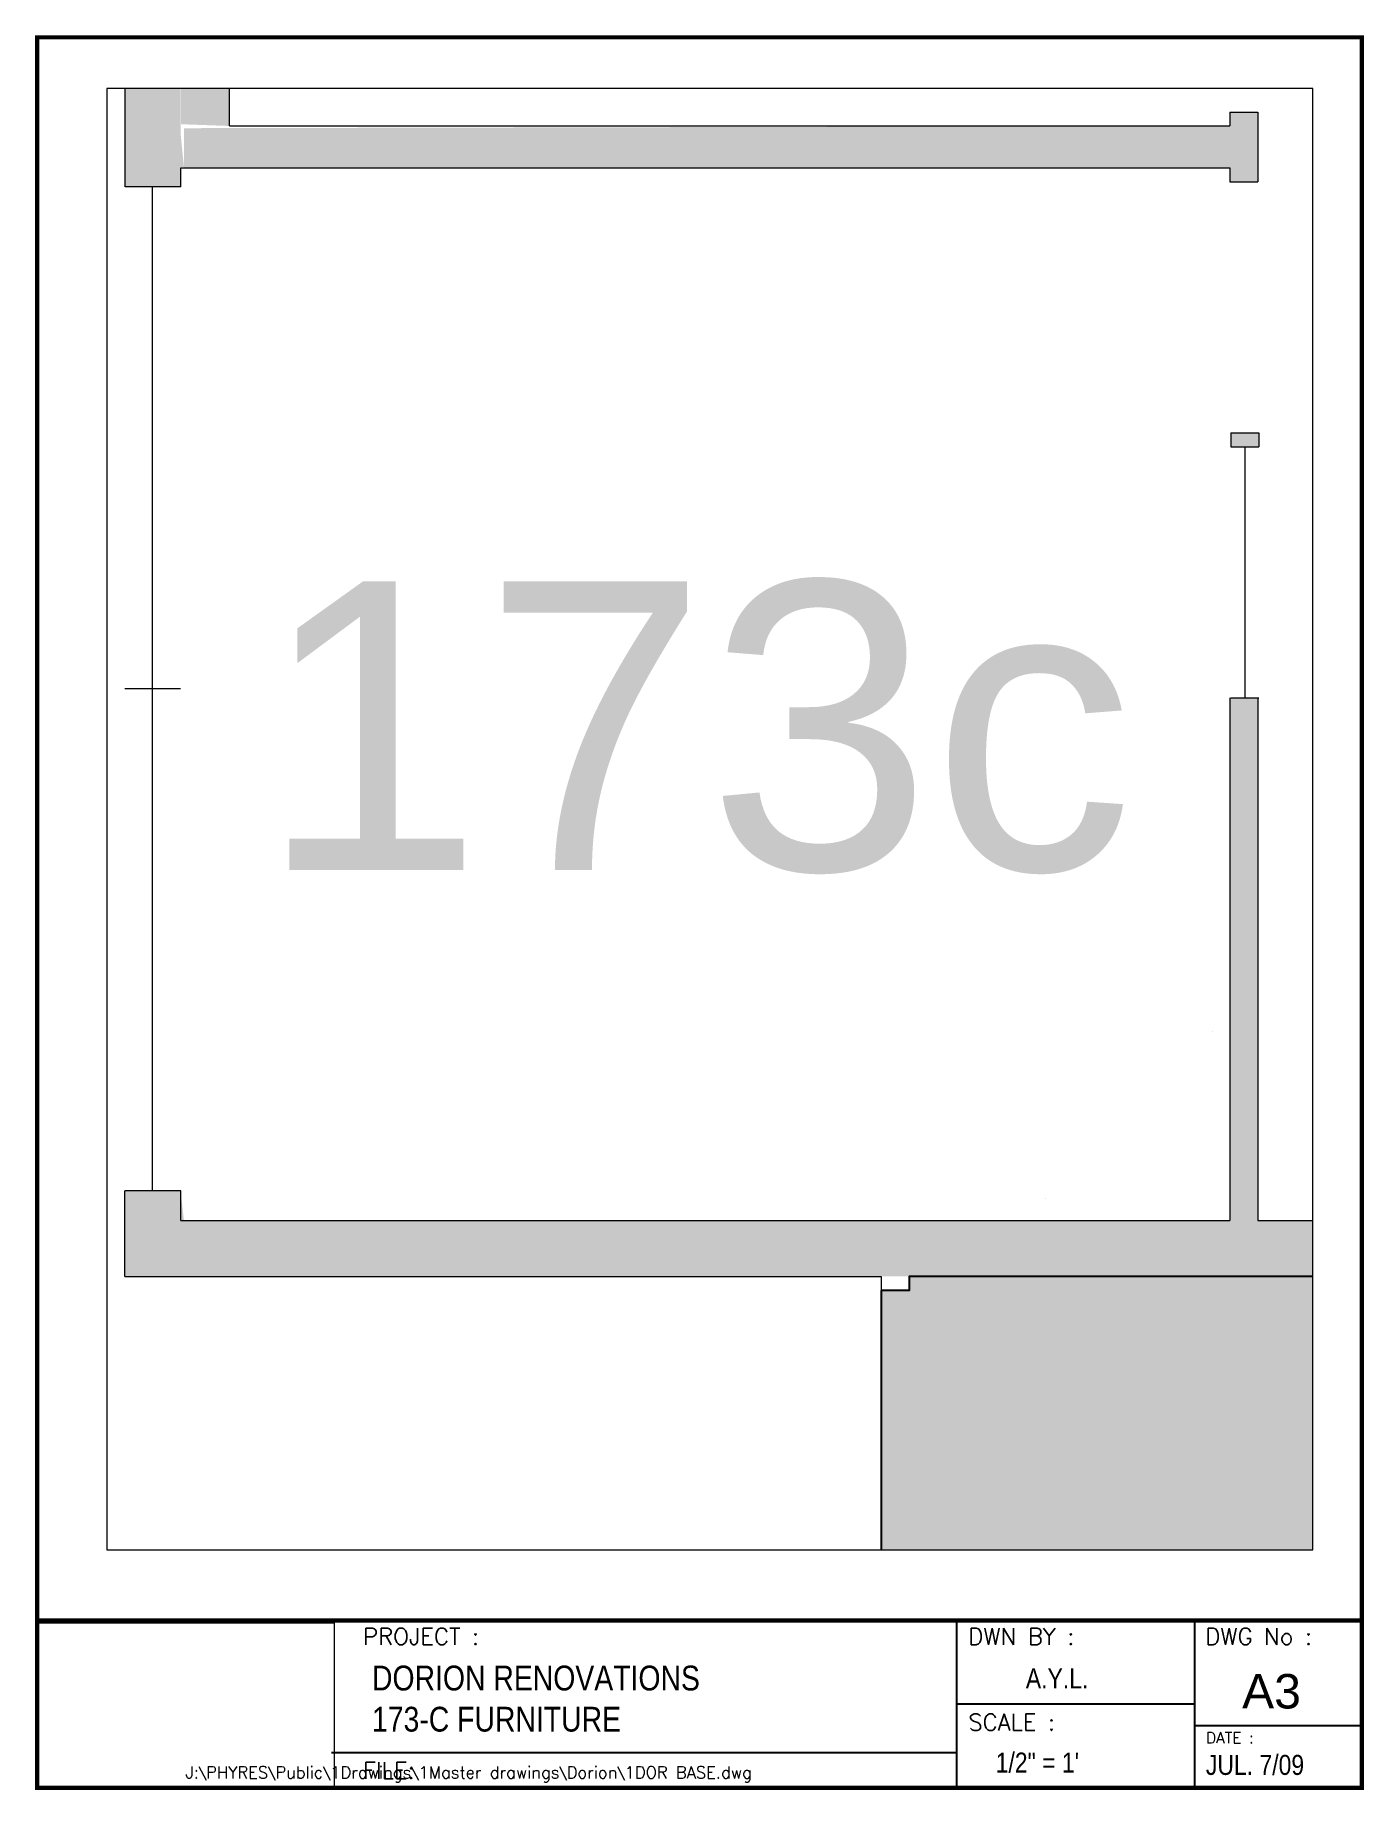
# Paper-space layout '8.5X11 P' of a CAD drawing. Extents: x 0 to 7.9, y 0 to 10.5.
# The model-space entities are those that its viewports show. They can reach past a viewport. Long polylines and large blocks are cut down to what shows.
import ezdxf

# ---------------------------------------------------------------- set-up
doc = ezdxf.new("R2010")
doc.units = 0
doc.header["$LTSCALE"] = 0.5
doc.header["$MEASUREMENT"] = 0
for name, color, linetype in [('CORRIDOR HATCH', 253, 'CONTINUOUS'), ('filename', 1, 'CONTINUOUS'), ('SOLID', 7, 'CONTINUOUS'), ('titleblock', 7, 'CONTINUOUS')]:
    doc.layers.add(name, color=color, linetype=linetype)
for name, color, linetype, lineweight in [('STAIR', 7, 'CONTINUOUS', 0), ('TEXT', 7, 'CONTINUOUS', 0), ('WALL', 7, 'CONTINUOUS', 0), ('WALLS', 7, 'CONTINUOUS', 0)]:
    doc.layers.add(name, color=color, linetype=linetype, lineweight=lineweight)
doc.layers.add('VP', color=6, linetype='CONTINUOUS', plot=False)
doc.styles.add('romans', font='romans.shx')
doc.styles.add('STANDARD 2', font='arial.ttf')
doc.styles.add('Swis721BlkBT', font='swissk.ttf')
doc.styles.add('Swis721BT', font='techl___.ttf')
picture_1 = doc.add_image_def('image3.jpg', size_in_pixel=(338, 188))

msp = doc.modelspace()

# ---------------------------------------------------------------- hatches: boundary and pattern name
at = {"layer": 'CORRIDOR HATCH'}
h = msp.add_hatch(color=256, dxfattribs=at)
h.dxf.hatch_style = 1
h.paths.add_polyline_path([(2429.5, 2317.61), (2429.5, 2312.61), (2689.59, 2312.76), (2689.59, 2436.76), (2643.59, 2436.76), (2643.59, 2426.76), (2429.5, 2426.76), (2429.5, 2353.61), (2424.5, 2353.61), (2424.5, 2317.61)])
h.paths.add_polyline_path([(2313.53, 3007.26), (2313.53, 2971.26), (2315.53, 2971.26), (2315.53, 2967.26), (2313.53, 2967.26), (2313.53, 2468.26), (2315.59, 2468.26), (2315.59, 2446.76), (2313.59, 2446.76), (2313.59, 2426.76), (2312.5, 2426.61), (2312.5, 2197.61), (2163.59, 2197.61), (2163.59, 2186.62), (2159.4, 2186.61), (2159.59, 2120.76), (2390.4, 2120.76), (2390.4, 2312.61), (2424.5, 2312.61), (2424.5, 2426.61), (2389.59, 2426.76), (2389.59, 2446.76), (2387.59, 2446.76), (2387.59, 2468.26), (2389.53, 2468.26), (2389.53, 2967.26), (2387.53, 2967.26), (2387.53, 2971.26), (2389.53, 2971.26), (2389.53, 3007.26)])
h.paths.add_polyline_path([(2451.53, 3197.26), (2451.53, 3101.26), (2582.42, 3101.26), (2582.42, 3095.26), (2618.42, 3095.26), (2618.42, 3101.26), (2638.53, 3101.26), (2638.53, 3113.26), (2649.53, 3113.26), (2649.53, 3185.26), (2638.53, 3185.26), (2638.53, 3197.26)])
h.paths.add_polyline_path([(753.53, 3093.26), (753.53, 3085.26), (747.53, 3085.26), (747.53, 3013.26), (753.53, 3013.26), (753.53, 3005.26), (865.53, 3005.26), (865.53, 2973.26), (945.53, 2973.26), (945.53, 3007.26), (1680.53, 3007.26), (1680.53, 2973.26), (1728.53, 2973.26), (1728.53, 3007.26), (2313.53, 3007.26), (2389.53, 3007.26), (2638.53, 3007.26), (2638.53, 3095.26), (2389.53, 3095.26), (2389.53, 3129.26), (2313.53, 3129.26), (2313.53, 3095.26), (1383.53, 3095.26), (1383.53, 3129.26), (1335.53, 3129.26), (1335.53, 3095.26), (945.53, 3095.26), (945.53, 3127.26), (877.53, 3127.26), (875.53, 3127.26), (875.53, 3093.26)])
h.paths.add_polyline_path([(276.53, 2972.26), (276.53, 2780.26), (372.53, 2780.26), (372.53, 2930.26), (380.53, 2930.26), (380.53, 2966.26), (372.53, 2966.26), (372.53, 2972.26)])
h.paths.add_polyline_path([(376.53, 3091.26), (376.53, 3019.26), (380.53, 3019.26), (380.53, 2980.26), (464.53, 2980.26), (464.53, 3019.26), (468.53, 3019.26), (468.53, 2976.26), (380.53, 2976.26), (380.53, 2860.26), (580.03, 2860.26), (580.03, 3005.26), (747.53, 3005.26), (747.53, 3093.26), (468.53, 3093.26), (468.53, 3091.26), (464.53, 3091.26), (464.53, 3093.26), (380.53, 3093.26), (380.53, 3091.26)])

# ---------------------------------------------------------------- linework, layer by layer
msp.add_lwpolyline([(376.53, 3091.26), (376.53, 3019.26), (380.53, 3019.26), (380.53, 2980.26), (464.53, 2980.26), (464.53, 3019.26), (468.53, 3019.26), (468.53, 2976.26), (380.53, 2976.26), (380.53, 2860.26), (580.03, 2860.26), (580.03, 3005.26), (747.53, 3005.26), (747.53, 3093.26), (468.53, 3093.26), (468.53, 3091.26), (464.53, 3091.26), (464.53, 3093.26), (380.53, 3093.26), (380.53, 3091.26)], close=True, dxfattribs=at)
at = {"layer": 'SOLID'}
for p, q in [((424.02, 3128.45), (424.02, 3128.45)), ((400.02, 3104.45), (400.02, 3104.45))]:
    msp.add_line(p, q, dxfattribs=at)
for points in [[(276.08, 3314.79), (268.03, 3314.79), (276.03, 3249.55), (268.03, 3249.55)], [(276.08, 3268.01), (283.08, 3268.01), (276.08, 3258.51), (283.08, 3258.26)], [(430.53, 3260.26), (426.53, 3260.26), (430.53, 3250.26), (426.53, 3250.26)], [(275.91, 3258.51), (276.53, 3252.37), (268.03, 3258.51), (268.03, 3252.37)], [(426.53, 3258.26), (426.53, 3252.26), (276.55, 3257.94), (276.53, 3252.26)], [(426.53, 3101.26), (430.53, 3101.26), (426.53, 3176.26), (430.53, 3176.26)], [(276.53, 3101.26), (268.03, 3093.26), (276.03, 3105.55), (268.03, 3105.55)], [(283.14, 3101.26), (283.14, 3093.26), (276.53, 3101.26), (268.03, 3093.26)], [(470.53, 3101.26), (468.53, 3093.26), (283.14, 3101.26), (283.14, 3093.26)]]:
    msp.add_solid(points, dxfattribs=at)
at = {"layer": 'STAIR'}
for p, q in [((272.03, 3105.55), (272.03, 3249.55)), ((428.66, 3212.25), (428.66, 3176.25)), ((268.03, 3102.36), (268.03, 3105.55)), ((268.03, 3093.26), (268.03, 3105.55))]:
    msp.add_line(p, q, dxfattribs=at)
at = {"layer": 'WALL'}
for p, q in [((268.08, 3249.55), (268.08, 3314.79)), ((268.08, 3249.55), (268.08, 3314.79)), ((268.08, 3249.55), (268.08, 3314.51)), ((268.08, 3249.55), (268.08, 3314.51)), ((283.08, 3258.26), (283.08, 3268.01)), ((283.08, 3258.26), (283.08, 3268.01)), ((283.08, 3258.26), (283.08, 3268.01)), ((426.53, 3260.26), (430.53, 3260.26)), ((426.53, 3260.26), (426.53, 3258.26)), ((430.53, 3260.26), (430.53, 3250.26)), ((283.08, 3258.26), (426.53, 3258.26)), ((276.08, 3252.26), (426.53, 3252.26)), ((276.08, 3249.55), (276.08, 3252.26)), ((276.53, 3252.26), (426.53, 3252.26)), ((276.53, 3252.26), (426.53, 3252.26)), ((276.53, 3252.26), (426.53, 3252.26)), ((426.53, 3252.26), (426.53, 3250.26)), ((426.53, 3252.26), (426.53, 3250.26)), ((426.53, 3252.26), (426.53, 3250.26)), ((426.53, 3252.26), (426.53, 3250.26)), ((426.53, 3252.26), (426.53, 3250.26)), ((276.08, 3249.55), (268.08, 3249.55)), ((426.53, 3250.26), (430.53, 3250.26)), ((426.53, 3250.26), (430.53, 3250.26)), ((426.53, 3250.26), (430.53, 3250.26)), ((426.53, 3250.26), (430.53, 3250.26)), ((426.66, 3214.25), (426.66, 3212.25)), ((426.66, 3214.25), (430.66, 3214.25)), ((430.66, 3214.25), (430.66, 3212.25)), ((426.66, 3212.25), (430.66, 3212.25)), ((276.03, 3177.55), (268.03, 3177.55)), ((426.53, 3176.26), (426.53, 3101.26)), ((426.66, 3176.25), (430.66, 3176.25)), ((430.53, 3176.26), (430.53, 3101.26)), ((276.08, 3105.55), (268.03, 3105.55)), ((276.08, 3101.26), (276.08, 3105.55)), ((276.08, 3101.26), (426.53, 3101.26)), ((430.53, 3101.26), (470.53, 3101.26)), ((268.03, 3093.26), (376.53, 3093.26)), ((376.53, 3093.26), (376.53, 3091.26)), ((380.53, 3093.26), (464.53, 3093.26)), ((380.53, 3093.26), (380.53, 3091.26)), ((376.53, 3091.26), (380.53, 3091.26))]:
    msp.add_line(p, q, dxfattribs=at)
at = {"layer": 'WALLS'}
msp.add_solid([(430.66, 3214.25), (430.66, 3212.25), (426.66, 3214.25), (426.66, 3212.25)], dxfattribs=at)

# ---------------------------------------------------------------- texts
at = {"layer": 'TEXT', "style": 'STANDARD 2'}
msp.add_text('173c', height=41.424, dxfattribs=at).set_placement((287.24, 3151.53))

psp = doc.layouts.new('8.5X11 P')

# ---------------------------------------------------------------- linework, layer by layer
at = {"layer": 'titleblock'}
for p, q in [((5.512, 1.003), (5.512, 0.003)), ((6.935, 1.003), (6.935, 0.003)), ((6.935, 0.503), (5.512, 0.503)), ((7.935, 0.374), (6.935, 0.374)), ((5.512, 0.211), (1.778, 0.211))]:
    psp.add_line(p, q, dxfattribs=at)
at = {"layer": 'titleblock', "const_width": 0.025}
for points in [[(0.019, 10.464), (7.935, 10.464), (7.935, 0.003), (0.019, 0.003)], [(0.019, 1.003), (7.935, 1.003), (7.935, 0.003), (0.019, 0.003)]]:
    psp.add_lwpolyline(points, close=True, dxfattribs=at)

# ---------------------------------------------------------------- texts
at = {"layer": 'filename', "insert": (0.906, 0.131), "char_height": 0.07151, "attachment_point": 1, "style": 'romans'}
psp.add_mtext('J:\\\\PHYRES\\\\Public\\\\1Drawings\\\\1Master drawings\\\\Dorion\\\\1DOR BASE.dwg', dxfattribs=at)
at = {"layer": 'titleblock', "color": 1, "style": 'romans'}
for s, height, p in [('PROJECT :', 0.0998, (1.967, 0.858)), ('DWN BY :', 0.0998, (5.584, 0.858)), ('DWG No :', 0.0998, (7, 0.858)), ('SCALE :', 0.0998, (5.584, 0.345)), ('DATE :', 0.0665, (7.004, 0.269)), ('FILE:', 0.0998, (1.967, 0.057))]:
    psp.add_text(s, height=height, dxfattribs=at).set_placement(p)
at = {"layer": 'titleblock'}
for s, height, style, p in [('DORION RENOVATIONS', 0.14804, 'Swis721BT', (2.02, 0.585)), ('A.Y.L.', 0.1197, 'Swis721BT', (5.927, 0.597)), ('A3', 0.206, 'Swis721BlkBT', (7.219, 0.477)), ('173-C FURNITURE', 0.14804, 'Swis721BT', (2.02, 0.339)), ('1/2" = 1\'', 0.1197, 'Swis721BT', (5.747, 0.094)), ('JUL. 7/09', 0.1197, 'Swis721BT', (7.003, 0.08))]:
    psp.add_text(s, height=height, dxfattribs=dict(at, style=style)).set_placement(p)

# ---------------------------------------------------------------- pictures from other files: only their frames are drawn
at = {"layer": 'WALL'}
image = psp.add_image(picture_1, insert=(0.019, 0.003), size_in_units=(1.774, 0.986), dxfattribs=at)
image.dxf.flags = 7

# ---------------------------------------------------------------- viewports
at = {"layer": 'VP'}
psp.add_viewport(center=(4.039, 5.792), size=(7.206, 8.7324), view_center_point=(351.95, 3158.854), view_height=209.5771, dxfattribs=at)

doc.saveas('drawing.dxf')
